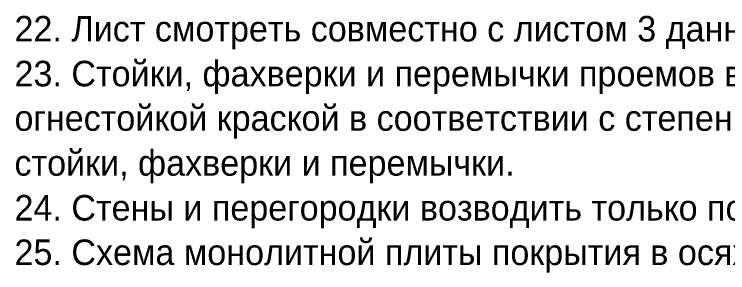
# Model space of a CAD drawing. Header units: millimetres. Extents: x -401725 to 250493, y 305116 to 802890.
# Drawn here: x -375097.972 to -375094.895, y 508962.093 to 508963.207 of the extents above; entities that cross this region are included whole.
import ezdxf

# ---------------------------------------------------------------- set-up
doc = ezdxf.new("R2010")
doc.units = ezdxf.units.MM
doc.layers.add('PDF _Текст', color=7, linetype='Continuous')

msp = doc.modelspace()

# ---------------------------------------------------------------- texts
at = {"layer": 'PDF _Текст', "char_height": 0.109987814600269, "attachment_point": 4, "style": ''}
for s, insert in [('22. Лист смотреть совместно с листом 3 данного альбома.', (-375097.9714104866, 508963.1282499496)), ('23. Стойки, фахверки и перемычки проемов в противопожарных стенах и перегородках покрасить', (-375097.9714104866, 508962.9349160059)), ('огнестойкой краской в соответствии с степенью огнестойкости стен и перегородок, содержащих данные', (-375097.9714104866, 508962.7432512043)), ('стойки, фахверки и перемычки.', (-375097.9714104866, 508962.5499181083)), ('24. Стены и перегородки возводить только после монтажа инженерных коммуникаций.', (-375097.9714104866, 508962.35658586)), ('25. Схема монолитной плиты покрытия в осях 63-64/ЕЕ см. раздел КЖ5.3.', (-375097.9714104866, 508962.1649202106))]:
    msp.add_mtext(s, dxfattribs=dict(at, insert=insert))

doc.saveas('drawing.dxf')
